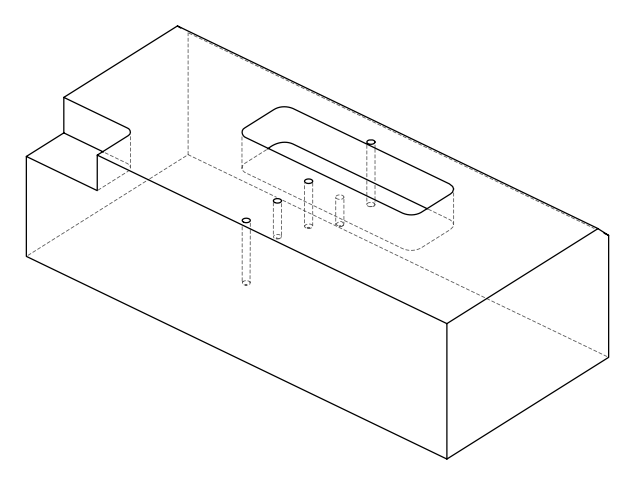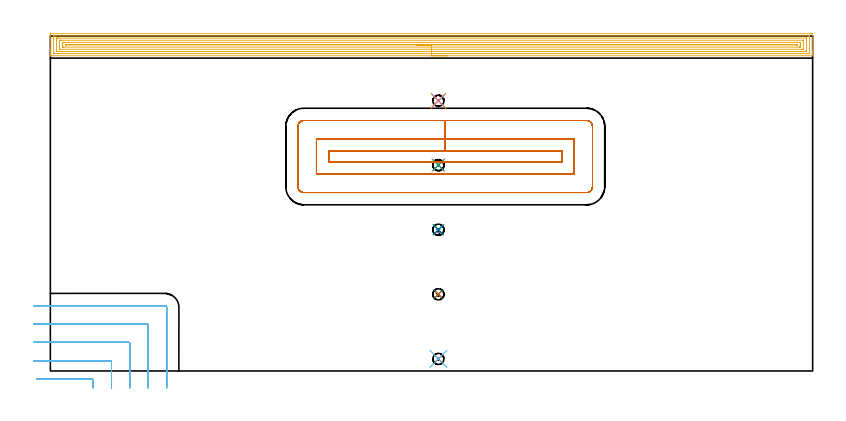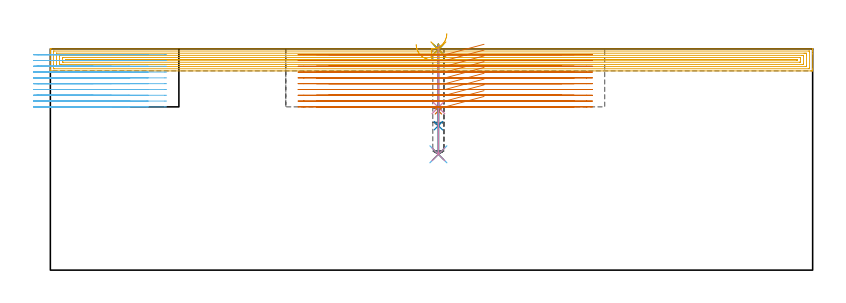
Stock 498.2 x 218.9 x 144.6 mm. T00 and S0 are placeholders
(PLAN: 13 operations, 3 tool changes, 60.8 min)
(1 SPOT_DRILL | STEP1POCKET | NXT0321_9005460120000 | 0.03 min | 0 mm3)
(2 SPOT_DRILL_1 | STEP1POCKET_1 | NXT0321_9005460120000 | 0.03 min | 0 mm3)
(3 SPOT_DRILL_2 | STEP1POCKET_2 | NXT0321_9005460120000 | 0.03 min | 0 mm3)
(4 SPOT_DRILL_3 | STEP1POCKET_3 | NXT0321_9005460120000 | 0.04 min | 4146 mm3)
(5 SPOT_DRILL_4 | STEP1POCKET_4 | NXT0321_9005460120000 | 0.03 min | 1 mm3)
(6 DRILL_BLIND_HOLE_INTO_CENTER | STEP1POCKET | UGT0301_468 | 0.29 min | 2790 mm3)
(7 DRILL_BLIND_HOLE_INTO_CENTER_1 | STEP1POCKET_1 | UGT0301_468 | 0.17 min | 1613 mm3)
(8 DRILL_BLIND_HOLE_INTO_CENTER_2 | STEP1POCKET_2 | UGT0301_468 | 0.21 min | 2013 mm3)
(9 DRILL_BLIND_HOLE_INTO_CENTER_3 | STEP1POCKET_3 | UGT0301_468 | 0.14 min | 1244 mm3)
(10 DRILL_BLIND_HOLE_INTO_CENTER_4 | STEP1POCKET_4 | UGT0301_468 | 0.29 min | 2785 mm3)
(11 AREA_MILL | FG_CHAMFER_SURFACE | UGT0205_001 | 24.09 min | 51649 mm3)
(12 MILL_CORNER_NOTCH_RECTANGULAR | CORNER_NOTCH_RECTANGULAR | NXT0201_012 | Follow Part, ap 4, ae 75% | 10.45 min | 160761 mm3)
(13 MILL_RECTANGULAR_POCKET | POCKET_RECTANGULAR_STRAIGHT | NXT0201_012 | Follow Part, ap 4, ae 75% | 24.99 min | 489801 mm3)
(TOOL NXT0321_9005460120000 | NC Spot Drill, 142deg, 12mm, Carbide, Uncoated | D12 PA142 FL30 Z2)
(TOOL UGT0301_468 | Carbide Drill 7.3 mm | D7.3 PA118 FL69 Z2)
(TOOL UGT0205_001 | Chamfer Mill 20 x 3 x 45 deg. | D20 FL50 Z2)
(TOOL NXT0201_012 | ENDMILL 16mm [2P460-1600-NA 1630] | D16 FL38 Z6)
(OP 1 SPOT_DRILL)
G17 G21 G94 G90
T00 M6
G54
G17 G0 G90 X253.6 Y7.9 S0 M3
G43 Z154.6 H0
G94 G81 G98 Z144.286 F250. R147.6
G80
M5
M2
(OP 2 SPOT_DRILL_1)
G17 G21 G94 G90
T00 M6
G54
G17 G0 G90 X253.6 Y50.1 S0 M3
G43 Z154.6 H0
G94 G81 G98 Z144.286 F250. R147.6
G80
M5
M2
(OP 3 SPOT_DRILL_2)
G17 G21 G94 G90
T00 M6
G54
G17 G0 G90 X253.6 Y92.3 S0 M3
G43 Z154.6 H0
G94 G81 G98 Z144.286 F250. R147.6
G80
M5
M2
(OP 4 SPOT_DRILL_3)
G17 G21 G94 G90
T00 M6
G54
G17 G0 G90 X253.6 Y134.5 S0 M3
G43 Z154.6 H0
G94 G81 G98 Z106.386 F250. R109.7
G80
M5
M2
(OP 5 SPOT_DRILL_4)
G17 G21 G94 G90
T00 M6
G54
G17 G0 G90 X253.6 Y176.6 S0 M3
G43 Z154.6 H0
G94 G81 G98 Z144.286 F250. R147.6
G80
M5
M2
(OP 6 DRILL_BLIND_HOLE_INTO_CENTER)
G17 G21 G94 G90
T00 M6
G54
G17 G0 G90 X253.6 Y7.9 S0 M3
G43 Z154.6 H0
G94 G81 G98 Z75.7 F250. R146.6
G80
M5
M2
(OP 7 DRILL_BLIND_HOLE_INTO_CENTER_1)
G17 G21 G94 G90
T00 M6
G54
G17 G0 G90 X253.6 Y50.1 S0 M3
G43 Z154.6 H0
G94 G81 G98 Z104.1 F250. R146.6
G80
M5
M2
(OP 8 DRILL_BLIND_HOLE_INTO_CENTER_2)
G17 G21 G94 G90
T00 M6
G54
G17 G0 G90 X253.6 Y92.3 S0 M3
G43 Z154.6 H0
G94 G81 G98 Z94.4 F250. R146.6
G80
M5
M2
(OP 9 DRILL_BLIND_HOLE_INTO_CENTER_3)
G17 G21 G94 G90
T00 M6
G54
G17 G0 G90 X253.6 Y134.5 S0 M3
G43 Z154.6 H0
G94 G81 G98 Z75.7 F250. R108.7
G80
M5
M2
(OP 10 DRILL_BLIND_HOLE_INTO_CENTER_4)
G17 G21 G94 G90
T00 M6
G54
G17 G0 G90 X253.6 Y176.6 S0 M3
G43 Z154.6 H0
G94 G81 G98 Z75.7 F250. R146.6
G80
M5
M2
(OP 11 AREA_MILL)
G17 G21 G94 G90
T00 M6
G54
G17 G0 G90 X259.1 Y206.004 S1061 M3
G43 Z154.6 H0
Z154.596
G94 G1 X259.062 Z153.724 F250.
X258.948 Z152.859
X258.759 Z152.008
X258.497 Z151.176
X258.163 Z150.37
X257.76 Z149.596
X257.292 Z148.86
X256.76 Z148.168
X256.171 Z147.525
X255.528 Z146.935
X254.836 Z146.404
X254.1 Z145.936
X253.326 Z145.533
X252.52 Z145.199
X251.688 Z144.937
X250.836 Z144.748
X249.972 Z144.634
X249.1 Z144.596
X0.622 Y206.002 Z144.597
X0.177 Y206.005 Z144.594
X0.087 Y206.004 Z144.591
X0.008 Y206.024 Z144.567
X0.004 Y206.026 Z144.565
X0. Y206.039 Z144.552
Y206.431 Z144.169
Y206.725 Z143.874
Y207.43 Z143.165
Y208.67 Z141.927
Y209.206 Z141.389
Y209.826 Z140.77
Y219.859 Z130.738
X0.002 Y220.129 Z130.468
X0.01 Y220.392 Z130.206
X0.274 Y220.399 Z130.199
X497.032 Y220.4 Z130.2
X497.576 Y220.399 Z130.201
X498.114 Y220.394 Z130.204
X498.192 Y220.392 Z130.206
X498.196 Y219.859 Z130.738
X498.2 Y219.239 Z131.358
Y209.206 Z141.389
Y207.782 Z142.814
Y207.43 Z143.165
Y206.725 Z143.874
Y206.431 Z144.169
Y206.018 Z144.572
X498.112 Y206.009 Z144.587
X498.072 Y206.005 Z144.592
X498.025 Y206.006 Z144.594
X249.1 Y206.004 Z144.596
Y207.418 Z143.182
X2.412 Y207.416 Z143.184
X2.01 Y207.43 Z143.17
X2.001 Y207.838 Z142.762
X2. Y216.308 Z134.292
Y218.084 Z132.516
X2.001 Y218.492 Z132.108
X2.01 Y218.972 Z131.628
X2.398 Y218.985 Z131.615
X2.412 Y218.986 Z131.614
X495.788 Y218.985 Z131.615
X496.19 Y218.972 Z131.628
X496.199 Y218.564 Z132.036
X496.2 Y208.318 Z142.282
X496.199 Y207.91 Z142.69
X496.19 Y207.43 Z143.17
X495.798 Y207.421 Z143.179
X495.788 Y207.42 Z143.18
X249.1 Y207.418 Z143.182
Y208.832 Z141.768
X4.199 Y208.831 Z141.769
X4.074 Y208.832 Z141.768
X4.029 Y208.835 Z141.765
X4.011 Y208.836 Z141.764
X4.008 Y208.876 Z141.724
X4.004 Y209.008 Z141.592
X4.001 Y209.206 Z141.394
X4. Y209.404 Z141.196
Y213.645 Z136.955
Y216.506 Z134.094
X4.003 Y217.196 Z133.404
X4.006 Y217.388 Z133.212
X4.02 Y217.564 Z133.036
X4.199 Y217.567 Z133.033
X4.716 Y217.57 Z133.03
X5.093 Y217.571 Z133.029
X5.609
X494.001
X494.126 Y217.569 Z133.031
X494.171 Y217.567 Z133.033
X494.189 Y217.565 Z133.035
X494.192 Y217.526 Z133.074
X494.197 Y217.394 Z133.206
X494.199 Y217.196 Z133.404
X494.2 Y216.998 Z133.602
Y209.896 Z140.704
X494.196 Y209.206 Z141.394
X494.193 Y209.015 Z141.585
X494.178 Y208.842 Z141.758
X494.001 Y208.84 Z141.76
X493.479 Y208.836 Z141.764
X493.107 Y208.835 Z141.765
X492.587
X249.1 Y208.832 Z141.768
Y210.247 Z140.353
X6.729 Y210.245 Z140.355
X6.098 Y210.248 Z140.352
X6.026 Y210.25 Z140.35
X6.01 Y210.252 Z140.348
X6.007 Y210.272 Z140.328
X6.004 Y210.326 Z140.274
X6.001 Y210.54 Z140.06
X6. Y215.408 Z135.192
X6.001 Y215.858 Z134.742
X6.004 Y216.077 Z134.523
X6.008 Y216.131 Z134.469
X6.011 Y216.15 Z134.45
X6.034 Y216.152 Z134.448
X6.141 Y216.155 Z134.445
X6.881 Y216.157 Z134.443
X7.033
X491.471
X492.102 Y216.154 Z134.446
X492.174 Y216.152 Z134.448
X492.19 Y216.15 Z134.45
X492.193 Y216.129 Z134.471
X492.196 Y216.076 Z134.524
X492.199 Y215.862 Z134.738
X492.2 Y210.994 Z139.606
X492.198 Y210.544 Z140.056
X492.194 Y210.325 Z140.275
X492.19 Y210.272 Z140.328
X492.185 Y210.255 Z140.345
X492.161 Y210.254 Z140.346
X492.054 Y210.251 Z140.349
X491.319 Y210.249 Z140.351
X491.163
X249.1 Y210.247 Z140.353
Y211.661 Z138.939
X8.668 Y211.659 Z138.941
X8.457 Y211.661 Z138.939
X8.035 Y211.666 Z138.934
X8.009 Y211.671 Z138.929
X8.005 Y211.684 Z138.916
X8.002 Y211.716 Z138.884
X8. Y211.774 Z138.826
Y211.869 Z138.731
Y214.309 Z136.291
X8.002 Y214.533 Z136.067
X8.007 Y214.698 Z135.902
X8.01 Y214.733 Z135.867
X8.104 Y214.738 Z135.862
X8.245 Y214.741 Z135.859
X8.457 Y214.743 Z135.857
X8.668
X489.532
X489.743 Y214.741 Z135.859
X490.166 Y214.736 Z135.864
X490.191 Y214.73 Z135.87
X490.195 Y214.718 Z135.882
X490.198 Y214.686 Z135.914
X490.2 Y214.627 Z135.973
Y214.533 Z136.067
Y212.981 Z137.619
Y212.093 Z138.507
X490.196 Y211.869 Z138.731
X490.19 Y211.704 Z138.896
X490.186 Y211.67 Z138.93
X490.085 Y211.667 Z138.933
X489.947 Y211.664 Z138.936
X489.739 Y211.663 Z138.937
X489.532
X249.1 Y211.661 Z138.939
Y213.075 Z137.525
X10.137 Y213.073 Z137.527
X10.058 Y213.075 Z137.525
X10.02 Y213.078 Z137.522
X10.01 Y213.081 Z137.519
X10.008 Y213.09 Z137.51
X10.002 Y213.208 Z137.392
X10.007 Y213.29 Z137.31
X10.009 Y213.317 Z137.283
X10.031 Y213.322 Z137.278
X10.199 Y213.325 Z137.275
X10.456 Y213.328 Z137.272
X11.35 Y213.329 Z137.271
X488.063 Y213.328 Z137.272
X488.142 Y213.327 Z137.273
X488.18 Y213.324 Z137.276
X488.19 Y213.321 Z137.279
X488.192 Y213.312 Z137.288
X488.197 Y213.194 Z137.406
X488.192 Y213.138 Z137.462
X488.184 Y213.084 Z137.516
X488.152 Y213.082 Z137.518
X487.99 Y213.079 Z137.521
X487.744 Y213.078 Z137.522
X487.422 Y213.077 Z137.523
X249.1 Y213.075 Z137.525
X248.228 Z137.563
X247.363 Z137.677
X246.512 Z137.866
X245.68 Z138.128
X244.874 Z138.462
X244.1 Z138.865
X243.364 Z139.333
X242.672 Z139.864
X242.029 Z140.454
X241.44 Z141.097
X240.908 Z141.789
X240.44 Z142.525
X240.037 Z143.299
X239.703 Z144.105
X239.441 Z144.937
X239.252 Z145.788
X239.138 Z146.653
X239.1 Z147.525
G0 Z154.6
M5
M2
(OP 12 MILL_CORNER_NOTCH_RECTANGULAR)
G17 G21 G94 G90
T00 M6
G54
G17 G0 G90 X28. Y-11. S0 M3
G43 Z154.6 H1
Z140.81
G94 G1 Y-8. F250.
Y-6.095 F500.
G3 X27.205 Y-5.3 R0.8
G1 X-5.992
X-8.992 F250.
G0 Z154.6
X40. Y-11.
Z140.81
G1 Y-8.
Y5.905 F500.
G3 X39.205 Y6.7 R0.8
G1 X-8.
X-11. F250.
G0 Z154.6
X52. Y-11.
Z140.81
G1 Y-8.
Y17.905 F500.
G3 X51.205 Y18.7 R0.8
G1 X-8.
X-11. F250.
G0 Z154.6
X64. Y-11.
Z140.81
G1 Y-8.
Y29.905 F500.
G3 X63.205 Y30.7 R0.8
G1 X-8.
X-11. F250.
G0 Z154.6
X76. Y-11.
Z140.81
G1 Y-8.
Y41.6 F500.
G3 X74.9 Y42.7 R1.1
G1 X-8.
X-11. F250.
G0 Z154.6
X28. Y-11.
Z137.02
G1 Y-8.
Y-6.095 F500.
G3 X27.205 Y-5.3 R0.8
G1 X-5.992
X-8.992 F250.
G0 Z154.6
X40. Y-11.
Z137.02
G1 Y-8.
Y5.905 F500.
G3 X39.205 Y6.7 R0.8
G1 X-8.
X-11. F250.
G0 Z154.6
X52. Y-11.
Z137.02
G1 Y-8.
Y17.905 F500.
G3 X51.205 Y18.7 R0.8
G1 X-8.
X-11. F250.
G0 Z154.6
X64. Y-11.
Z137.02
G1 Y-8.
Y29.905 F500.
G3 X63.205 Y30.7 R0.8
G1 X-8.
X-11. F250.
G0 Z154.6
X76. Y-11.
Z137.02
G1 Y-8.
Y41.6 F500.
G3 X74.9 Y42.7 R1.1
G1 X-8.
X-11. F250.
G0 Z154.6
X28. Y-11.
Z133.23
G1 Y-8.
Y-6.095 F500.
G3 X27.205 Y-5.3 R0.8
G1 X-5.992
X-8.992 F250.
G0 Z154.6
X40. Y-11.
Z133.23
G1 Y-8.
Y5.905 F500.
G3 X39.205 Y6.7 R0.8
G1 X-8.
X-11. F250.
G0 Z154.6
X52. Y-11.
Z133.23
G1 Y-8.
Y17.905 F500.
G3 X51.205 Y18.7 R0.8
G1 X-8.
X-11. F250.
G0 Z154.6
X64. Y-11.
Z133.23
G1 Y-8.
Y29.905 F500.
G3 X63.205 Y30.7 R0.8
G1 X-8.
X-11. F250.
G0 Z154.6
X76. Y-11.
Z133.23
G1 Y-8.
Y41.6 F500.
G3 X74.9 Y42.7 R1.1
G1 X-8.
X-11. F250.
G0 Z154.6
X28. Y-11.
Z129.44
G1 Y-8.
Y-6.095 F500.
G3 X27.205 Y-5.3 R0.8
G1 X-5.992
X-8.992 F250.
G0 Z154.6
X40. Y-11.
Z129.44
G1 Y-8.
Y5.905 F500.
G3 X39.205 Y6.7 R0.8
G1 X-8.
X-11. F250.
G0 Z154.6
X52. Y-11.
Z129.44
G1 Y-8.
Y17.905 F500.
G3 X51.205 Y18.7 R0.8
G1 X-8.
X-11. F250.
G0 Z154.6
X64. Y-11.
Z129.44
G1 Y-8.
Y29.905 F500.
G3 X63.205 Y30.7 R0.8
G1 X-8.
X-11. F250.
G0 Z154.6
X76. Y-11.
Z129.44
G1 Y-8.
Y41.6 F500.
G3 X74.9 Y42.7 R1.1
G1 X-8.
X-11. F250.
G0 Z154.6
X28. Y-11.
Z125.65
G1 Y-8.
Y-6.095 F500.
G3 X27.205 Y-5.3 R0.8
G1 X-5.992
X-8.992 F250.
G0 Z154.6
X40. Y-11.
Z125.65
G1 Y-8.
Y5.905 F500.
G3 X39.205 Y6.7 R0.8
G1 X-8.
X-11. F250.
G0 Z154.6
X52. Y-11.
Z125.65
G1 Y-8.
Y17.905 F500.
G3 X51.205 Y18.7 R0.8
G1 X-8.
X-11. F250.
G0 Z154.6
X64. Y-11.
Z125.65
G1 Y-8.
Y29.905 F500.
G3 X63.205 Y30.7 R0.8
G1 X-8.
X-11. F250.
G0 Z154.6
X76. Y-11.
Z125.65
G1 Y-8.
Y41.6 F500.
G3 X74.9 Y42.7 R1.1
G1 X-8.
X-11. F250.
G0 Z154.6
X28. Y-11.
Z121.86
G1 Y-8.
Y-6.095 F500.
G3 X27.205 Y-5.3 R0.8
G1 X-5.992
X-8.992 F250.
G0 Z154.6
X40. Y-11.
Z121.86
G1 Y-8.
Y5.905 F500.
G3 X39.205 Y6.7 R0.8
G1 X-8.
X-11. F250.
G0 Z154.6
X52. Y-11.
Z121.86
G1 Y-8.
Y17.905 F500.
G3 X51.205 Y18.7 R0.8
G1 X-8.
X-11. F250.
G0 Z154.6
X64. Y-11.
Z121.86
G1 Y-8.
Y29.905 F500.
G3 X63.205 Y30.7 R0.8
G1 X-8.
X-11. F250.
G0 Z154.6
X76. Y-11.
Z121.86
G1 Y-8.
Y41.6 F500.
G3 X74.9 Y42.7 R1.1
G1 X-8.
X-11. F250.
G0 Z154.6
X28. Y-11.
Z118.07
G1 Y-8.
Y-6.095 F500.
G3 X27.205 Y-5.3 R0.8
G1 X-5.992
X-8.992 F250.
G0 Z154.6
X40. Y-11.
Z118.07
G1 Y-8.
Y5.905 F500.
G3 X39.205 Y6.7 R0.8
G1 X-8.
X-11. F250.
G0 Z154.6
X52. Y-11.
Z118.07
G1 Y-8.
Y17.905 F500.
G3 X51.205 Y18.7 R0.8
G1 X-8.
X-11. F250.
G0 Z154.6
X64. Y-11.
Z118.07
G1 Y-8.
Y29.905 F500.
G3 X63.205 Y30.7 R0.8
G1 X-8.
X-11. F250.
G0 Z154.6
X76. Y-11.
Z118.07
G1 Y-8.
Y41.6 F500.
G3 X74.9 Y42.7 R1.1
G1 X-8.
X-11. F250.
G0 Z154.6
X28. Y-11.
Z114.28
G1 Y-8.
Y-6.095 F500.
G3 X27.205 Y-5.3 R0.8
G1 X-5.992
X-8.992 F250.
G0 Z154.6
X40. Y-11.
Z114.28
G1 Y-8.
Y5.905 F500.
G3 X39.205 Y6.7 R0.8
G1 X-8.
X-11. F250.
G0 Z154.6
X52. Y-11.
Z114.28
G1 Y-8.
Y17.905 F500.
G3 X51.205 Y18.7 R0.8
G1 X-8.
X-11. F250.
G0 Z154.6
X64. Y-11.
Z114.28
G1 Y-8.
Y29.905 F500.
G3 X63.205 Y30.7 R0.8
G1 X-8.
X-11. F250.
G0 Z154.6
X76. Y-11.
Z114.28
G1 Y-8.
Y41.6 F500.
G3 X74.9 Y42.7 R1.1
G1 X-8.
X-11. F250.
G0 Z154.6
X28. Y-11.
Z110.49
G1 Y-8.
Y-6.095 F500.
G3 X27.205 Y-5.3 R0.8
G1 X-5.992
X-8.992 F250.
G0 Z154.6
X40. Y-11.
Z110.49
G1 Y-8.
Y5.905 F500.
G3 X39.205 Y6.7 R0.8
G1 X-8.
X-11. F250.
G0 Z154.6
X52. Y-11.
Z110.49
G1 Y-8.
Y17.905 F500.
G3 X51.205 Y18.7 R0.8
G1 X-8.
X-11. F250.
G0 Z154.6
X64. Y-11.
Z110.49
G1 Y-8.
Y29.905 F500.
G3 X63.205 Y30.7 R0.8
G1 X-8.
X-11. F250.
G0 Z154.6
X76. Y-11.
Z110.49
G1 Y-8.
Y41.6 F500.
G3 X74.9 Y42.7 R1.1
G1 X-8.
X-11. F250.
G0 Z154.6
X28. Y-11.
Z106.7
G1 Y-8.
Y-6.095 F500.
G3 X27.205 Y-5.3 R0.8
G1 X-5.992
X-8.992 F250.
G0 Z154.6
X40. Y-11.
Z106.7
G1 Y-8.
Y5.905 F500.
G3 X39.205 Y6.7 R0.8
G1 X-8.
X-11. F250.
G0 Z154.6
X52. Y-11.
Z106.7
G1 Y-8.
Y17.905 F500.
G3 X51.205 Y18.7 R0.8
G1 X-8.
X-11. F250.
G0 Z154.6
X64. Y-11.
Z106.7
G1 Y-8.
Y29.905 F500.
G3 X63.205 Y30.7 R0.8
G1 X-8.
X-11. F250.
G0 Z154.6
X76. Y-11.
Z106.7
G1 Y-8.
Y41.6 F500.
G3 X74.9 Y42.7 R1.1
G1 X-8.
X-11. F250.
G0 Z154.6
M5
M2
(OP 13 MILL_RECTANGULAR_POCKET)
G17 G21 G94 G90
T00 M6
G54
G17 G0 G90 X283.441 Y143.7 S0 M3
G43 Z154.6 H1
Z147.6
G94 G1 X258.1 Z140.81 F250.
X181.9 F500.
Y136.6
X334.3
Y143.7
X258.1
Y151.7
X173.9
Y128.6
X342.3
Y151.7
X258.1
Y163.7
X165.7
G3 X161.9 Y159.9 R3.8
G1 Y120.4
G3 X165.7 Y116.6 R3.8
G1 X350.5
G3 X354.3 Y120.4 R3.8
G1 Y159.9
G3 X350.5 Y163.7 R3.8
G1 X258.1
X257.1
G0 X283.441 Y143.7 Z143.81
G1 X258.1 Z137.02 F250.
X181.9 F500.
Y136.6
X334.3
Y143.7
X258.1
Y151.7
X173.9
Y128.6
X342.3
Y151.7
X258.1
Y163.7
X165.7
G3 X161.9 Y159.9 R3.8
G1 Y120.4
G3 X165.7 Y116.6 R3.8
G1 X350.5
G3 X354.3 Y120.4 R3.8
G1 Y159.9
G3 X350.5 Y163.7 R3.8
G1 X258.1
X257.1
G0 X283.441 Y143.7 Z140.02
G1 X258.1 Z133.23 F250.
X181.9 F500.
Y136.6
X334.3
Y143.7
X258.1
Y151.7
X173.9
Y128.6
X342.3
Y151.7
X258.1
Y163.7
X165.7
G3 X161.9 Y159.9 R3.8
G1 Y120.4
G3 X165.7 Y116.6 R3.8
G1 X350.5
G3 X354.3 Y120.4 R3.8
G1 Y159.9
G3 X350.5 Y163.7 R3.8
G1 X258.1
X257.1
G0 X283.441 Y143.7 Z136.23
G1 X258.1 Z129.44 F250.
X181.9 F500.
Y136.6
X334.3
Y143.7
X258.1
Y151.7
X173.9
Y128.6
X342.3
Y151.7
X258.1
Y163.7
X165.7
G3 X161.9 Y159.9 R3.8
G1 Y120.4
G3 X165.7 Y116.6 R3.8
G1 X350.5
G3 X354.3 Y120.4 R3.8
G1 Y159.9
G3 X350.5 Y163.7 R3.8
G1 X258.1
X257.1
G0 X283.441 Y143.7 Z132.44
G1 X258.1 Z125.65 F250.
X181.9 F500.
Y136.6
X334.3
Y143.7
X258.1
Y151.7
X173.9
Y128.6
X342.3
Y151.7
X258.1
Y163.7
X165.7
G3 X161.9 Y159.9 R3.8
G1 Y120.4
G3 X165.7 Y116.6 R3.8
G1 X350.5
G3 X354.3 Y120.4 R3.8
G1 Y159.9
G3 X350.5 Y163.7 R3.8
G1 X258.1
X257.1
G0 X283.441 Y143.7 Z128.65
G1 X258.1 Z121.86 F250.
X181.9 F500.
Y136.6
X334.3
Y143.7
X258.1
Y151.7
X173.9
Y128.6
X342.3
Y151.7
X258.1
Y163.7
X165.7
G3 X161.9 Y159.9 R3.8
G1 Y120.4
G3 X165.7 Y116.6 R3.8
G1 X350.5
G3 X354.3 Y120.4 R3.8
G1 Y159.9
G3 X350.5 Y163.7 R3.8
G1 X258.1
X257.1
G0 X283.441 Y143.7 Z124.86
G1 X258.1 Z118.07 F250.
X181.9 F500.
Y136.6
X334.3
Y143.7
X258.1
Y151.7
X173.9
Y128.6
X342.3
Y151.7
X258.1
Y163.7
X165.7
G3 X161.9 Y159.9 R3.8
G1 Y120.4
G3 X165.7 Y116.6 R3.8
G1 X350.5
G3 X354.3 Y120.4 R3.8
G1 Y159.9
G3 X350.5 Y163.7 R3.8
G1 X258.1
X257.1
G0 X283.441 Y143.7 Z121.07
G1 X258.1 Z114.28 F250.
X181.9 F500.
Y136.6
X334.3
Y143.7
X258.1
Y151.7
X173.9
Y128.6
X342.3
Y151.7
X258.1
Y163.7
X165.7
G3 X161.9 Y159.9 R3.8
G1 Y120.4
G3 X165.7 Y116.6 R3.8
G1 X350.5
G3 X354.3 Y120.4 R3.8
G1 Y159.9
G3 X350.5 Y163.7 R3.8
G1 X258.1
X257.1
G0 X283.441 Y143.7 Z117.28
G1 X258.1 Z110.49 F250.
X181.9 F500.
Y136.6
X334.3
Y143.7
X258.1
Y151.7
X173.9
Y128.6
X342.3
Y151.7
X258.1
Y163.7
X165.7
G3 X161.9 Y159.9 R3.8
G1 Y120.4
G3 X165.7 Y116.6 R3.8
G1 X350.5
G3 X354.3 Y120.4 R3.8
G1 Y159.9
G3 X350.5 Y163.7 R3.8
G1 X258.1
X257.1
G0 X283.441 Y143.7 Z113.49
G1 X258.1 Z106.7 F250.
X181.9 F500.
Y136.6
X334.3
Y143.7
X258.1
Y151.7
X173.9
Y128.6
X342.3
Y151.7
X258.1
Y163.7
X165.7
G3 X161.9 Y159.9 R3.8
G1 Y120.4
G3 X165.7 Y116.6 R3.8
G1 X350.5
G3 X354.3 Y120.4 R3.8
G1 Y159.9
G3 X350.5 Y163.7 R3.8
G1 X258.1
X257.1
G0 Z154.6
M5
M2
